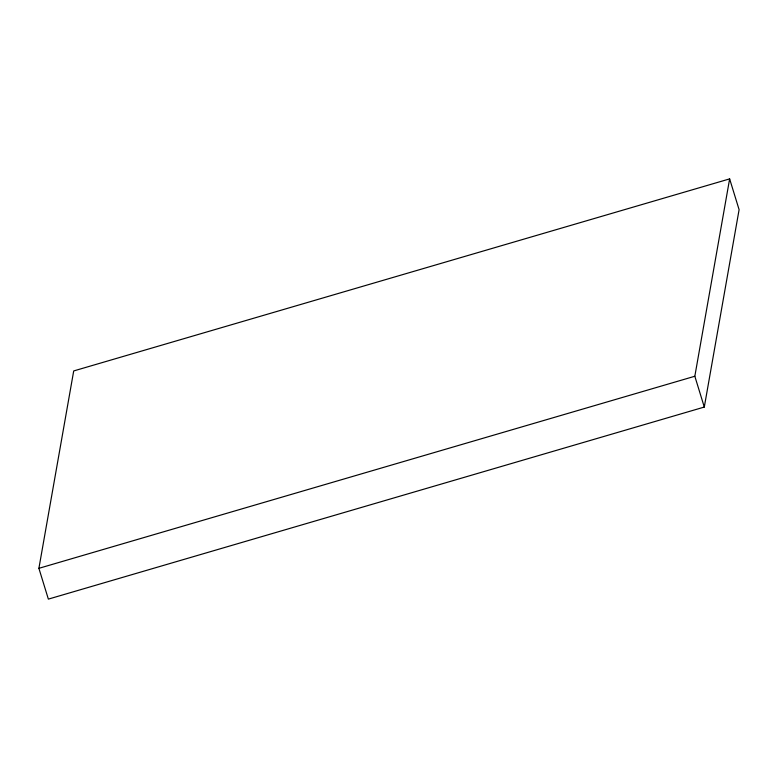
<?xml version="1.0" encoding="UTF-8"?>
<svg xmlns="http://www.w3.org/2000/svg" width="778" height="778" viewBox="0 0 778 778"><rect width="100%" height="100%" fill="white"/><g stroke="black" fill="none" stroke-linecap="round" stroke-linejoin="round"><path stroke-width="1.17" d="M38.9 568.319L73.706 370.941L729.638 178.882L739.1 209.681L704.294 407.059L48.362 599.118L38.9 568.319L694.832 376.251L729.638 178.882M694.832 376.251L704.294 407.059"/></g></svg>
